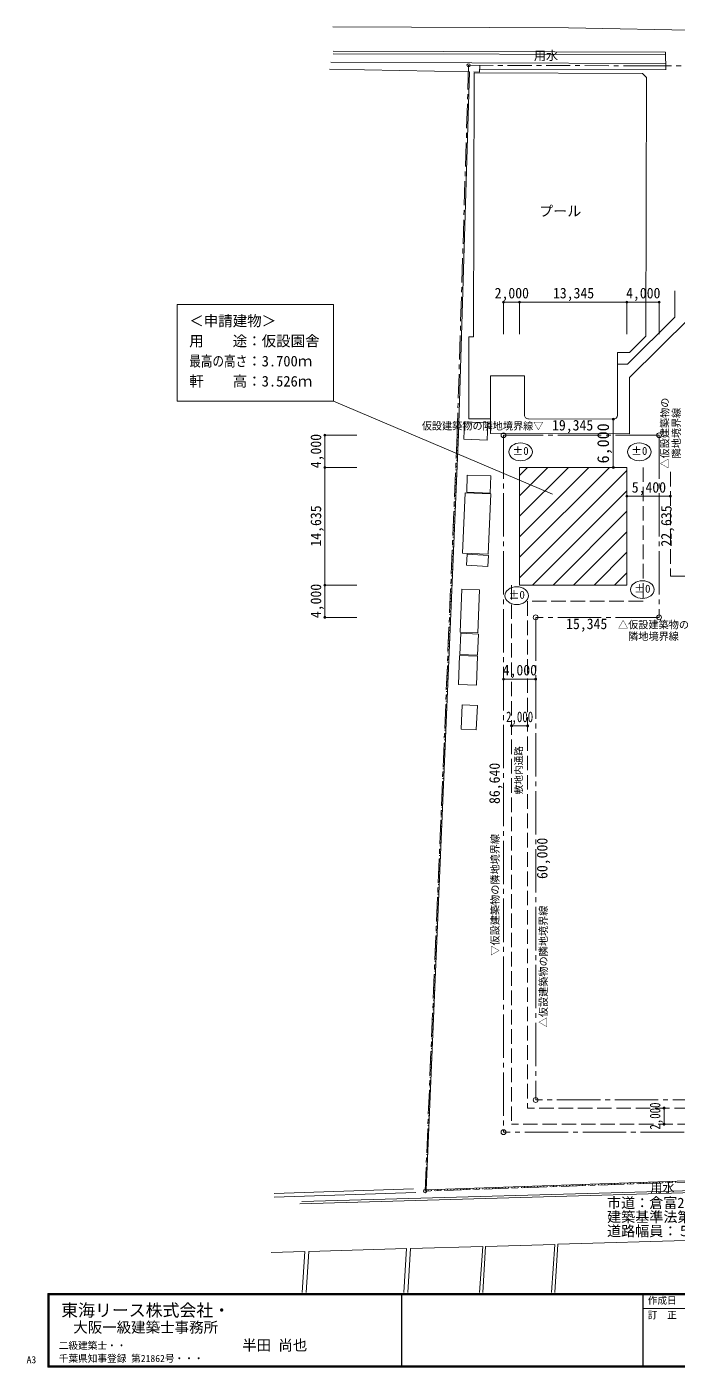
# Model space of a CAD drawing. Units: millimetres at full size, sheet at 1:600, with parts at 1:100. Extents: x -122597 to 241961, y -83100 to 96007.
# Drawn here: x -122597 to -41729, y -83100 to 83528 of the extents above; entities that cross this region are included whole.
import ezdxf
from ezdxf.enums import TextEntityAlignment as Align

# ---------------------------------------------------------------- set-up
doc = ezdxf.new("R2010")
doc.units = ezdxf.units.MM
doc.header["$LTSCALE"] = 600
doc.header["$PDMODE"] = 32
doc.header["$PDSIZE"] = 240
for name, pattern in [('CHAIN1', [8, 5, -1, 1, -1]), ('CHAIN2', [12, 9, -1, 1, -1]), ('DASHED3', [4, 3, -1])]:
    doc.linetypes.add(name, pattern=pattern)
for name, color, linetype, lineweight in [('1-0', 2, 'Continuous', 18), ('1-1', 4, 'Continuous', 9), ('1-2', 3, 'CHAIN2', 9), ('1-4', 2, 'Continuous', 18), ('1-8', 4, 'Continuous', 9), ('F-0', 2, 'Continuous', 18)]:
    doc.layers.add(name, color=color, linetype=linetype, lineweight=lineweight)
doc.layers.add('F-1', color=7, linetype='Continuous')
doc.styles.add('ＭＳ ゴシック', font='')
doc.styles.get('ＭＳ ゴシック').set_extended_font_data('MS Gothic')

msp = doc.modelspace()

# ---------------------------------------------------------------- linework, layer by layer
at = {"layer": '1-0', "color": 4, "lineweight": 9}
for p, q in [((-84550.4, 83527.6), (-55231.5, 83382.4)), ((-55231.5, 83382.4), (-36303.5, 83035.6)), ((-43192.6, 80067), (-84524.4, 80185.1)), ((-43191.7, 80361.4), (-84523.6, 80479.5)), ((-84790.2, 79143.7), (-67282.4, 79063.6)), ((-67282.4, 79063.6), (-43167.3, 78962.6)), ((-84953.4, 78268), (-67543.5, 77919.3)), ((-63325.7, 2445.5), (-59325.7, 2445.5)), ((-91845.7, -61497.1), (-74497, -60912.8)), ((-91822.2, -61956.7), (-74222.7, -61381.8)), ((-7789, -60474), (-88660.9, -62776.9)), ((-8096.5, -60226.7), (-88388, -62493.5)), ((-65903.9, -68089.5), (-74902.4, -68345.8)), ((-66296, -73820), (-65903.9, -68089.5)), ((-65898.5, -73820), (-65551.5, -68079.5)), ((-56934.7, -67834.1), (-65551.5, -68079.5)), ((-57351.5, -73820), (-56934.7, -67834.1)), ((-56962.1, -73820), (-56556.8, -67823.4)), ((-39192.5, -67328.9), (-56556.8, -67823.4)), ((-92205.3, -68838.5), (-88031, -68719.6)), ((-88349, -73820), (-88031, -68719.6)), ((-87864.4, -73820), (-87534.6, -68705.5)), ((-75367.7, -68359), (-87534.6, -68705.5)), ((-75716.8, -73820), (-75367.7, -68359)), ((-75225.6, -73820), (-74902.4, -68345.8))]:
    msp.add_line(p, q, dxfattribs=at)
at = {"layer": '1-0', "color": 5, "lineweight": 9}
for p, q in [((-43157.4, 78195), (-43191.7, 80361.4)), ((-66301.2, 77908.2), (-66285.8, 78734.9)), ((-66301.2, 77908.2), (-67007.7, 77931.3)), ((-43154.2, 78206.5), (-66244.9, 78255.7)), ((-40163.4, 47368.7), (-47657, 39914.3)), ((-47922.6, 41596.7), (-49152.6, 41599.9)), ((-68988.6, 31654.5), (-69138.5, 31660.9)), ((-68971.7, 32054.1), (-69121.5, 32060.5)), ((-68954.7, 32453.8), (-69104.6, 32460.1)), ((-68937.8, 32853.4), (-69087.6, 32859.7)), ((-69056.4, 30056), (-69206.3, 30062.4)), ((-69039.5, 30455.7), (-69189.3, 30462)), ((-69022.5, 30855.3), (-69172.4, 30861.6)), ((-69005.6, 31254.9), (-69155.4, 31261.3)), ((-69124.2, 28457.6), (-69274.1, 28463.9)), ((-69107.3, 28857.2), (-69257.2, 28863.6)), ((-69090.3, 29256.8), (-69240.2, 29263.2)), ((-69073.4, 29656.4), (-69223.3, 29662.8)), ((-69192.1, 26859.1), (-69341.9, 26865.5)), ((-69175.1, 27258.7), (-69325, 27265.1)), ((-69158.2, 27658.3), (-69308, 27664.7)), ((-69141.2, 28058), (-69291.1, 28064.3)), ((-69259.9, 25260.6), (-69409.7, 25267)), ((-69242.9, 25660.3), (-69392.8, 25666.6)), ((-69226, 26059.9), (-69375.8, 26066.2)), ((-69209, 26459.5), (-69358.9, 26465.8)), ((-69327.7, 23662.2), (-69477.5, 23668.5)), ((-69310.7, 24061.8), (-69460.6, 24068.2)), ((-69293.8, 24461.4), (-69443.6, 24467.8)), ((-69276.8, 24861), (-69426.7, 24867.4)), ((-69412.4, 21664.1), (-69562.3, 21670.5)), ((-69395.5, 22063.7), (-69545.4, 22070.1)), ((-69378.5, 22463.3), (-69528.4, 22469.7)), ((-69361.6, 22862.9), (-69511.4, 22869.3)), ((-69344.6, 23262.6), (-69494.5, 23268.9)), ((-69480.3, 20065.6), (-69630.1, 20072)), ((-69463.3, 20465.2), (-69613.2, 20471.6)), ((-69446.3, 20864.9), (-69596.2, 20871.2)), ((-69429.4, 21264.5), (-69579.3, 21270.8)), ((-69548.1, 18467.2), (-69697.9, 18473.5)), ((-69531.1, 18866.8), (-69681, 18873.1)), ((-69514.2, 19266.4), (-69664, 19272.7)), ((-69497.2, 19666), (-69647.1, 19672.4)), ((-69615.9, 16868.7), (-69765.7, 16875.1)), ((-69598.9, 17268.3), (-69748.8, 17274.7)), ((-69582, 17667.9), (-69731.8, 17674.3)), ((-69565, 18067.5), (-69714.9, 18073.9)), ((-69683.7, 15270.2), (-69833.6, 15276.6)), ((-69666.7, 15669.8), (-69816.6, 15676.2)), ((-69649.8, 16069.5), (-69799.6, 16075.8)), ((-69632.8, 16469.1), (-69782.7, 16475.4)), ((-69751.5, 13671.8), (-69901.4, 13678.1)), ((-69734.5, 14071.4), (-69884.4, 14077.7)), ((-69717.6, 14471), (-69867.5, 14477.4)), ((-69700.6, 14870.6), (-69850.5, 14877)), ((-69836.3, 11673.7), (-69986.1, 11680)), ((-69819.3, 12073.3), (-69969.2, 12079.6)), ((-69802.4, 12472.9), (-69952.2, 12479.3)), ((-69785.4, 12872.5), (-69935.3, 12878.9)), ((-69768.5, 13272.1), (-69918.3, 13278.5)), ((-69904.1, 10075.2), (-70053.9, 10081.6)), ((-69887.1, 10474.8), (-70037, 10481.2)), ((-69870.2, 10874.4), (-70020, 10880.8)), ((-69853.2, 11274.1), (-70003.1, 11280.4)), ((-69971.9, 8476.7), (-70121.8, 8483.1)), ((-69954.9, 8876.4), (-70104.8, 8882.7)), ((-69938, 9276), (-70087.8, 9282.3)), ((-69921, 9675.6), (-70070.9, 9682)), ((-70039.7, 6878.3), (-70189.6, 6884.6)), ((-70022.7, 7277.9), (-70172.6, 7284.3)), ((-70005.8, 7677.5), (-70155.7, 7683.9)), ((-69988.8, 8077.1), (-70138.7, 8083.5)), ((-70107.5, 5279.8), (-70257.4, 5286.2)), ((-70090.6, 5679.4), (-70240.4, 5685.8)), ((-70073.6, 6079), (-70223.5, 6085.4)), ((-70056.7, 6478.7), (-70206.5, 6485)), ((-70175.3, 3681.3), (-70325.2, 3687.7)), ((-70158.4, 4081), (-70308.2, 4087.3)), ((-70141.4, 4480.6), (-70291.3, 4486.9)), ((-70124.5, 4880.2), (-70274.3, 4886.5)), ((-70260.1, 1683.3), (-70410, 1689.6)), ((-70243.1, 2082.9), (-70393, 2089.2)), ((-70226.2, 2482.5), (-70376, 2488.9)), ((-70209.2, 2882.1), (-70359.1, 2888.5)), ((-70192.3, 3281.7), (-70342.1, 3288.1)), ((-70327.9, 84.8), (-70477.8, 91.2)), ((-70310.9, 484.4), (-70460.8, 490.8)), ((-70294, 884), (-70443.9, 890.4)), ((-70277, 1283.6), (-70426.9, 1290)), ((-70395.7, -1513.7), (-70545.6, -1507.3)), ((-70378.8, -1114.1), (-70528.6, -1107.7)), ((-70361.8, -714.4), (-70511.7, -708.1)), ((-70344.9, -314.8), (-70494.7, -308.5)), ((-70463.5, -3112.1), (-70613.4, -3105.8)), ((-70446.6, -2712.5), (-70596.4, -2706.2)), ((-70429.6, -2312.9), (-70579.5, -2306.6)), ((-70412.7, -1913.3), (-70562.5, -1906.9)), ((-70531.3, -4710.6), (-70681.2, -4704.2)), ((-70514.4, -4311), (-70664.2, -4304.6)), ((-70497.4, -3911.4), (-70647.3, -3905)), ((-70480.5, -3511.8), (-70630.3, -3505.4)), ((-70599.1, -6309.1), (-70749, -6302.7)), ((-70582.2, -5909.5), (-70732.1, -5903.1)), ((-70565.2, -5509.8), (-70715.1, -5503.5)), ((-70548.3, -5110.2), (-70698.2, -5103.9)), ((-70683.9, -8307.2), (-70833.8, -8300.8)), ((-70667, -7907.5), (-70816.8, -7901.2)), ((-70650, -7507.9), (-70799.9, -7501.6)), ((-70633, -7108.3), (-70782.9, -7101.9)), ((-70616.1, -6708.7), (-70766, -6702.3)), ((-70751.7, -9905.6), (-70901.6, -9899.3)), ((-70734.8, -9506), (-70884.6, -9499.7)), ((-70717.8, -9106.4), (-70867.7, -9100)), ((-70700.9, -8706.8), (-70850.7, -8700.4)), ((-70819.5, -11504.1), (-70969.4, -11497.7)), ((-70802.6, -11104.5), (-70952.4, -11098.1)), ((-70785.6, -10704.9), (-70935.5, -10698.5)), ((-70768.7, -10305.2), (-70918.5, -10298.9)), ((-70887.3, -13102.6), (-71037.2, -13096.2)), ((-70870.4, -12702.9), (-71020.3, -12696.6)), ((-70853.4, -12303.3), (-71003.3, -12297)), ((-70836.5, -11903.7), (-70986.3, -11897.3)), ((-70955.2, -14701), (-71105, -14694.7)), ((-70938.2, -14301.4), (-71088.1, -14295)), ((-70921.2, -13901.8), (-71071.1, -13895.4)), ((-70904.3, -13502.2), (-71054.2, -13495.8)), ((-71023, -16299.5), (-71172.8, -16293.1)), ((-71006, -15899.9), (-71155.9, -15893.5)), ((-70989.1, -15500.3), (-71138.9, -15493.9)), ((-70972.1, -15100.6), (-71122, -15094.3)), ((-71107.7, -18297.6), (-71257.6, -18291.2)), ((-71090.8, -17898), (-71240.6, -17891.6)), ((-71073.8, -17498.3), (-71223.7, -17492)), ((-71056.9, -17098.7), (-71206.7, -17092.4)), ((-71039.9, -16699.1), (-71189.8, -16692.8)), ((-71175.5, -19896), (-71325.4, -19889.7)), ((-71158.6, -19496.4), (-71308.5, -19490.1)), ((-71141.6, -19096.8), (-71291.5, -19090.4)), ((-71124.7, -18697.2), (-71274.5, -18690.8)), ((-71243.4, -21494.5), (-71393.2, -21488.1)), ((-71226.4, -21094.9), (-71376.3, -21088.5)), ((-71209.4, -20695.3), (-71359.3, -20688.9)), ((-71192.5, -20295.7), (-71342.4, -20289.3)), ((-71311.2, -23093), (-71461, -23086.6)), ((-71294.2, -22693.4), (-71444.1, -22687)), ((-71277.3, -22293.7), (-71427.1, -22287.4)), ((-71260.3, -21894.1), (-71410.2, -21887.8)), ((-71379, -24691.4), (-71528.8, -24685.1)), ((-71362, -24291.8), (-71511.9, -24285.5)), ((-71345.1, -23892.2), (-71494.9, -23885.9)), ((-71328.1, -23492.6), (-71478, -23486.2)), ((-71446.8, -26289.9), (-71596.7, -26283.5)), ((-71429.8, -25890.3), (-71579.7, -25883.9)), ((-71412.9, -25490.7), (-71562.7, -25484.3)), ((-71395.9, -25091.1), (-71545.8, -25084.7)), ((-71531.6, -28288), (-71681.4, -28281.6)), ((-71514.6, -27888.4), (-71664.5, -27882)), ((-71497.6, -27488.8), (-71647.5, -27482.4)), ((-71480.7, -27089.1), (-71630.6, -27082.8)), ((-71463.7, -26689.5), (-71613.6, -26683.2)), ((-71599.4, -29886.5), (-71749.2, -29880.1)), ((-71582.4, -29486.8), (-71732.3, -29480.5)), ((-71565.5, -29087.2), (-71715.3, -29080.9)), ((-71548.5, -28687.6), (-71698.4, -28681.2)), ((-71667.2, -31484.9), (-71817, -31478.6)), ((-71650.2, -31085.3), (-71800.1, -31079)), ((-71633.3, -30685.7), (-71783.1, -30679.3)), ((-71616.3, -30286.1), (-71766.2, -30279.7)), ((-71735, -33083.4), (-71884.9, -33077)), ((-71718, -32683.8), (-71867.9, -32677.4)), ((-71701.1, -32284.2), (-71850.9, -32277.8)), ((-71684.1, -31884.5), (-71834, -31878.2)), ((-71802.8, -34681.9), (-71952.7, -34675.5)), ((-71785.8, -34282.2), (-71935.7, -34275.9)), ((-71768.9, -33882.6), (-71918.8, -33876.3)), ((-71751.9, -33483), (-71901.8, -33476.6)), ((-71870.6, -36280.3), (-72020.5, -36274)), ((-71853.7, -35880.7), (-72003.5, -35874.3)), ((-71836.7, -35481.1), (-71986.6, -35474.7)), ((-71819.8, -35081.5), (-71969.6, -35075.1)), ((-71955.4, -38278.4), (-72105.2, -38272.1)), ((-71938.4, -37878.8), (-72088.3, -37872.4)), ((-71921.5, -37479.2), (-72071.3, -37472.8)), ((-71904.5, -37079.6), (-72054.4, -37073.2)), ((-71887.6, -36679.9), (-72037.4, -36673.6)), ((-72023.2, -39876.9), (-72173.1, -39870.5)), ((-72006.2, -39477.3), (-72156.1, -39470.9)), ((-71989.3, -39077.6), (-72139.1, -39071.3)), ((-71972.3, -38678), (-72122.2, -38671.7)), ((-72091, -41475.3), (-72240.9, -41469)), ((-72074, -41075.7), (-72223.9, -41069.4)), ((-72057.1, -40676.1), (-72207, -40669.7)), ((-72040.1, -40276.5), (-72190, -40270.1)), ((-72158.8, -43073.8), (-72308.7, -43067.4)), ((-72141.9, -42674.2), (-72291.7, -42667.8)), ((-72124.9, -42274.6), (-72274.8, -42268.2)), ((-72107.9, -41875), (-72257.8, -41868.6)), ((-72226.6, -44672.3), (-72376.5, -44665.9)), ((-72209.7, -44272.7), (-72359.5, -44266.3)), ((-72192.7, -43873), (-72342.6, -43866.7)), ((-72175.8, -43473.4), (-72325.6, -43467.1)), ((-72294.4, -46270.7), (-72444.3, -46264.4)), ((-72277.5, -45871.1), (-72427.3, -45864.8)), ((-72260.5, -45471.5), (-72410.4, -45465.1)), ((-72243.6, -45071.9), (-72393.4, -45065.5)), ((-72379.2, -48268.8), (-72529.1, -48262.5)), ((-72362.2, -47869.2), (-72512.1, -47862.8)), ((-72345.3, -47469.6), (-72495.2, -47463.2)), ((-72328.3, -47070), (-72478.2, -47063.6)), ((-72311.4, -46670.4), (-72461.2, -46664)), ((-72447, -49867.3), (-72596.9, -49860.9)), ((-72430.1, -49467.7), (-72579.9, -49461.3)), ((-72413.1, -49068.1), (-72563, -49061.7)), ((-72396.1, -48668.4), (-72546, -48662.1)), ((-72514.8, -51465.8), (-72664.7, -51459.4)), ((-72497.9, -51066.1), (-72647.7, -51059.8)), ((-72480.9, -50666.5), (-72630.8, -50660.2)), ((-72464, -50266.9), (-72613.8, -50260.5)), ((-72582.6, -53064.2), (-72732.5, -53057.9)), ((-72565.7, -52664.6), (-72715.5, -52658.2)), ((-72548.7, -52265), (-72698.6, -52258.6)), ((-72531.8, -51865.4), (-72681.6, -51859)), ((-72650.4, -54662.7), (-72800.3, -54656.3)), ((-72633.5, -54263.1), (-72783.4, -54256.7)), ((-72616.5, -53863.5), (-72766.4, -53857.1)), ((-72599.6, -53463.8), (-72749.4, -53457.5)), ((-72718.3, -56261.2), (-72868.1, -56254.8)), ((-72701.3, -55861.5), (-72851.2, -55855.2)), ((-72684.3, -55461.9), (-72834.2, -55455.6)), ((-72667.4, -55062.3), (-72817.3, -55055.9)), ((-72803, -58259.2), (-72952.9, -58252.9)), ((-72786.1, -57859.6), (-72935.9, -57853.3)), ((-72769.1, -57460), (-72919, -57453.6)), ((-72752.2, -57060.4), (-72902, -57054)), ((-72735.2, -56660.8), (-72885.1, -56654.4)), ((-72870.8, -59857.7), (-73020.7, -59851.4)), ((-72853.9, -59458.1), (-73003.7, -59451.7)), ((-72836.9, -59058.5), (-72986.8, -59052.1)), ((-72820, -58658.9), (-72969.8, -58652.5)), ((-72921.7, -61056.6), (-5191.7, -58697.9)), ((-41928, -60127.3), (-41933.2, -59977.4)), ((-73078.4, -61212.1), (-73083.6, -61062.2)), ((-72921.7, -61056.6), (-73071.6, -61050.2)), ((-72904.7, -60656.9), (-73054.6, -60650.6)), ((-72887.8, -60257.3), (-73037.6, -60251)), ((-72679.1, -61198.2), (-72684.3, -61048.3)), ((-72279.7, -61184.3), (-72284.9, -61034.4)), ((-71880.3, -61170.4), (-71885.5, -61020.5)), ((-71481, -61156.5), (-71486.2, -61006.6)), ((-71081.6, -61142.6), (-71086.8, -60992.7)), ((-70682.2, -61128.7), (-70687.5, -60978.8)), ((-70282.9, -61114.8), (-70288.1, -60964.8)), ((-69883.5, -61100.8), (-69888.7, -60950.9)), ((-69484.1, -61086.9), (-69489.4, -60937)), ((-69084.8, -61073), (-69090, -60923.1)), ((-68685.4, -61059.1), (-68690.6, -60909.2)), ((-68286, -61045.2), (-68291.3, -60895.3)), ((-67886.7, -61031.3), (-67891.9, -60881.4)), ((-67487.3, -61017.4), (-67492.5, -60867.5)), ((-67087.9, -61003.5), (-67093.2, -60853.6)), ((-66688.6, -60989.6), (-66693.8, -60839.7)), ((-66289.2, -60975.7), (-66294.4, -60825.8)), ((-65889.9, -60961.8), (-65895.1, -60811.9)), ((-65490.5, -60947.9), (-65495.7, -60797.9)), ((-65091.1, -60933.9), (-65096.3, -60784)), ((-64691.8, -60920), (-64697, -60770.1)), ((-64292.4, -60906.1), (-64297.6, -60756.2)), ((-63893, -60892.2), (-63898.2, -60742.3)), ((-63493.7, -60878.3), (-63498.9, -60728.4)), ((-63094.3, -60864.4), (-63099.5, -60714.5)), ((-62694.9, -60850.5), (-62700.2, -60700.6)), ((-62295.6, -60836.6), (-62300.8, -60686.7)), ((-61896.2, -60822.7), (-61901.4, -60672.8)), ((-61496.8, -60808.8), (-61502.1, -60658.9)), ((-61097.5, -60794.9), (-61102.7, -60645)), ((-60698.1, -60781), (-60703.3, -60631.1)), ((-60298.8, -60767.1), (-60304, -60617.1)), ((-59899.4, -60753.1), (-59904.6, -60603.2)), ((-59500, -60739.2), (-59505.2, -60589.3)), ((-59100.7, -60725.3), (-59105.9, -60575.4)), ((-58701.3, -60711.4), (-58706.5, -60561.5)), ((-58301.9, -60697.5), (-58307.2, -60547.6)), ((-57902.6, -60683.6), (-57907.8, -60533.7)), ((-57503.2, -60669.7), (-57508.4, -60519.8)), ((-57103.8, -60655.8), (-57109.1, -60505.9)), ((-56704.5, -60641.9), (-56709.7, -60492)), ((-56305.1, -60628), (-56310.3, -60478.1)), ((-55905.7, -60614.1), (-55911, -60464.2)), ((-55506.4, -60600.2), (-55511.6, -60450.2)), ((-55107, -60586.2), (-55112.2, -60436.3)), ((-54707.6, -60572.3), (-54712.9, -60422.4)), ((-54308.3, -60558.4), (-54313.5, -60408.5)), ((-53908.9, -60544.5), (-53914.1, -60394.6)), ((-53509.6, -60530.6), (-53514.8, -60380.7)), ((-53110.2, -60516.7), (-53115.4, -60366.8)), ((-52710.8, -60502.8), (-52716, -60352.9)), ((-52311.5, -60488.9), (-52316.7, -60339)), ((-51912.1, -60475), (-51917.3, -60325.1)), ((-51512.7, -60461.1), (-51518, -60311.2)), ((-51113.4, -60447.2), (-51118.6, -60297.3)), ((-50714, -60433.3), (-50719.2, -60283.4)), ((-50314.6, -60419.4), (-50319.9, -60269.4)), ((-49915.3, -60405.4), (-49920.5, -60255.5)), ((-49515.9, -60391.5), (-49521.1, -60241.6)), ((-49116.5, -60377.6), (-49121.8, -60227.7)), ((-48717.2, -60363.7), (-48722.4, -60213.8)), ((-48317.8, -60349.8), (-48323, -60199.9)), ((-47918.5, -60335.9), (-47923.7, -60186)), ((-47519.1, -60322), (-47524.3, -60172.1)), ((-47119.7, -60308.1), (-47124.9, -60158.2)), ((-46720.4, -60294.2), (-46725.6, -60144.3)), ((-46321, -60280.3), (-46326.2, -60130.4)), ((-45921.6, -60266.4), (-45926.9, -60116.5)), ((-45522.3, -60252.5), (-45527.5, -60102.6)), ((-45122.9, -60238.6), (-45128.1, -60088.6)), ((-44723.5, -60224.6), (-44728.8, -60074.7)), ((-44324.2, -60210.7), (-44329.4, -60060.8)), ((-43924.8, -60196.8), (-43930, -60046.9)), ((-43525.4, -60182.9), (-43530.7, -60033)), ((-43126.1, -60169), (-43131.3, -60019.1)), ((-42726.7, -60155.1), (-42731.9, -60005.2)), ((-42327.3, -60141.2), (-42332.6, -59991.3))]:
    msp.add_line(p, q, dxfattribs=at)
at = {"layer": '1-0', "color": 7, "linetype": 'CHAIN1', "lineweight": 9}
for p, q in [((43950.3, 78200), (-45420.5, 78680.2)), ((-69087.6, 32859.7), (-73078.4, -61212.1)), ((-5186.4, -58847.8), (-73078.4, -61212.1))]:
    msp.add_line(p, q, dxfattribs=at)
at = {"layer": '1-0'}
for p, q in [((-67043.7, 44996.8), (-66957.7, 77796.7)), ((-45537.1, 77240.5), (-45621.4, 45087.6)), ((-68175.7, 34401.1), (-68257.4, 32257.5)), ((-68175.7, 34401.1), (-65257.8, 34289.9)), ((-60220.5, 34778.9), (-49670.5, 34751.2)), ((-67824.9, 27809.2), (-67899.8, 25665.4)), ((-67824.9, 27809.2), (-64906.7, 27707.3)), ((-64906.7, 27707.3), (-64981.6, 25563.5)), ((-68077.5, 25614.6), (-68414.9, 18099.4)), ((-68077.5, 25614.6), (-64880.7, 25471)), ((-64981.6, 25563.5), (-67899.8, 25665.4)), ((-64880.7, 25471), (-65218.1, 17955.9)), ((-65218.1, 17955.9), (-68414.9, 18099.4)), ((-67844.1, 17975.5), (-67933.6, 16604.2)), ((-67844.1, 17975.5), (-65191.8, 17802.3)), ((-65191.8, 17802.3), (-65281.3, 16431)), ((-65281.3, 16431), (-67934.1, 16596)), ((-68696, 8255.3), (-68491.9, 13612)), ((-68491.9, 13612), (-66293.5, 13528.2)), ((-66497.6, 8171.5), (-66293.5, 13528.2)), ((-68738.2, 5507.6), (-68637, 8129)), ((-66497.6, 8171.5), (-68696, 8255.3)), ((-68637, 8129), (-66438.6, 8044.1)), ((-66539.8, 5422.8), (-66438.6, 8044.1)), ((-68906.2, 1768.9), (-68788.3, 5365.3)), ((-68788.3, 5365.3), (-66548.9, 5291.9)), ((-68738.2, 5507.6), (-66539.8, 5422.8)), ((-66693.3, 1696.3), (-66548.9, 5291.9)), ((-68906.2, 1768.9), (-66693.3, 1696.3)), ((-68450, -742), (-68601.9, -3799.7)), ((-66572.3, -835.2), (-68450, -742)), ((-66723.6, -3880.5), (-66572.3, -835.2)), ((-66723.6, -3880.5), (-68601.9, -3799.7))]:
    msp.add_line(p, q, dxfattribs=at)
at = {"layer": '1-0', "linetype": 'DASHED3'}
for p, q in [((-42580.7, 28184.7), (-42580.7, 15231.8)), ((-42580.7, 15231.8), (-24050.7, 15231.8))]:
    msp.add_line(p, q, dxfattribs=at)
at = {"layer": '1-0', "color": 7, "linetype": 'CHAIN1', "lineweight": 9}
msp.add_lwpolyline([(-45420.5, 78680.2), (-67668.2, 78738.6), (-69087.7, 32858)], dxfattribs=at)
at = {"layer": '1-0', "color": 5, "lineweight": 9}
for points in [[(-67543.5, 77919.3), (-68937.8, 32853.4), (-72921.7, -61056.6)], [(-42029.7, 50726), (-42043.1, 47445.4), (-47922.6, 41596.7)], [(-47657, 39914.3), (-47675.3, 32911), (-64955.3, 32956.3), (-64950.5, 34791.3)]]:
    msp.add_lwpolyline(points, dxfattribs=at)
at = {"layer": '1-0'}
for points in [[(-66957.7, 77796.7), (-46035.8, 77741.8), (-45537.1, 77240.5)], [(-60719.2, 35280.2), (-60706.5, 40120.2), (-64936.5, 40131.3), (-64950.5, 34791.3), (-67650.5, 34798.4), (-67623.7, 44998.3), (-67043.7, 44996.8)], [(-45621.4, 45087.6), (-47673.8, 43046), (-49148.8, 43049.9), (-49169.2, 35249.9)], [(-65257.8, 34289.9), (-65339.5, 32146.3), (-68257.4, 32257.5)]]:
    msp.add_lwpolyline(points, dxfattribs=at)
at = {"layer": '1-0', "color": 7, "lineweight": 9}
for centre in [(-67668.2, 78738.6), (-73078.4, -61212.1)]:
    msp.add_circle(centre, 200, dxfattribs=at)
at = {"layer": '1-0'}
for centre, start, end in [((-60219.2, 35278.9), 179.84976, 269.84976), ((-49669.2, 35251.2), 269.84976, 359.84976)]:
    msp.add_arc(centre, 500, start, end, dxfattribs=at)
at = {"layer": '1-0', "color": 4}
for p in [(-63325.7, 2445.5), (-59325.7, 2445.5)]:
    msp.add_point(p, dxfattribs=at)
at = {"layer": '1-1', "color": 7}
for p, q in [((-61325.7, 28751.2), (-61325.7, 14116.2)), ((-47980.7, 28751.2), (-61325.7, 28751.2)), ((-47980.7, 28751.2), (-47980.7, 14116.2)), ((-47980.7, 14116.2), (-61325.7, 14116.2))]:
    msp.add_line(p, q, dxfattribs=at)
at = {"layer": '1-1'}
for p, q in [((-61325.7, 25224.1), (-57798.7, 28751.2)), ((-61325.7, 27769.7), (-60344.2, 28751.2)), ((-61325.7, 22678.5), (-55253.1, 28751.2)), ((-61325.7, 20133), (-52707.5, 28751.2)), ((-61325.7, 17587.4), (-50161.9, 28751.2)), ((-61325.7, 15041.8), (-47980.7, 28386.8)), ((-59705.7, 14116.2), (-47980.7, 25841.2)), ((-57160.1, 14116.2), (-47980.7, 23295.6)), ((-54614.6, 14116.2), (-47980.7, 20750)), ((-52069, 14116.2), (-47980.7, 18204.4)), ((-49523.4, 14116.2), (-47980.7, 15658.9))]:
    msp.add_line(p, q, dxfattribs=at)
at = {"layer": '1-2', "color": 7, "linetype": 'Continuous'}
for p, q in [((-103892.1, 48988.4), (-103892.1, 36988.4)), ((-84474.8, 48988.4), (-103892.1, 48988.4)), ((-84474.8, 36988.4), (-84474.8, 48988.4))]:
    msp.add_line(p, q, dxfattribs=at)
at = {"layer": '1-2'}
for p, q in [((-63325.7, 32751.2), (-63325.7, -53883.8)), ((-43980.7, 32751.2), (-63325.7, 32751.2)), ((-43980.7, 32751.2), (-43980.7, 10116.2)), ((-59325.7, 10116.2), (-59325.7, -49883.8)), ((-43980.7, 10116.2), (-59325.7, 10116.2)), ((-879.2, -49883.8), (-59325.7, -49883.8)), ((-4879.2, -53883.8), (-63325.7, -53883.8))]:
    msp.add_line(p, q, dxfattribs=at)
at = {"layer": '1-2', "color": 6, "linetype": 'DASHED3'}
for p, q in [((-45980.7, 28751.2), (-45980.7, 12116.2)), ((-62325.7, 14116.2), (-62325.7, -52883.8)), ((-45980.7, 12116.2), (-60325.7, 12116.2)), ((-60325.7, 12116.2), (-60325.7, -50883.8)), ((-1879.2, -50883.8), (-60325.7, -50883.8)), ((-3879.2, -52883.8), (-62325.7, -52883.8))]:
    msp.add_line(p, q, dxfattribs=at)
at = {"layer": '1-2', "color": 6, "linetype": 'Continuous'}
for p, q in [((-60325.7, -3365), (-62325.7, -3365)), ((-43367.5, -50883.8), (-43367.5, -52883.8))]:
    msp.add_line(p, q, dxfattribs=at)
at = {"layer": '1-2', "color": 7, "linetype": 'Continuous'}
msp.add_lwpolyline([(-103892.1, 36988.4), (-84474.8, 36988.4), (-57219.8, 25442.6)], dxfattribs=at)
at = {"layer": '1-2', "linetype": 'Continuous'}
for centre in [(-63325.7, 32751.2), (-43980.7, 32751.2), (-59325.7, 10116.2), (-43980.7, 10116.2), (-59325.7, -49883.8), (-63325.7, -53883.8)]:
    msp.add_circle(centre, 300, dxfattribs=at)
at = {"layer": '1-2', "color": 6}
for p in [(-62325.7, -3365), (-60325.7, -3365), (-43367.5, -50883.8), (-43367.5, -52883.8)]:
    msp.add_point(p, dxfattribs=at)
at = {"layer": '1-4'}
for centre in [(-61202.4, 30690.6), (-46445.9, 30690.6), (-61679, 12809.2), (-46057.8, 13562.8)]:
    msp.add_ellipse(centre, major_axis=(1462.5, -0.2), ratio=0.753846, dxfattribs=at)
at = {"layer": '1-8'}
for p, q in [((-61325.7, 49312.7), (-63325.7, 49312.7)), ((-63325.7, 49312.7), (-63325.7, 45312.7)), ((-47980.7, 49312.7), (-61325.7, 49312.7)), ((-61325.7, 49312.7), (-61325.7, 45312.7)), ((-43980.7, 49312.7), (-47980.7, 49312.7)), ((-47980.7, 49312.7), (-47980.7, 45312.7)), ((-43980.7, 49312.7), (-43980.7, 45312.7)), ((-49670.5, 34751.2), (-49670.5, 28751.2)), ((-85541.2, 32751.2), (-85541.2, 28751.2)), ((-85541.2, 32751.2), (-81541.2, 32751.2)), ((-85541.2, 28751.2), (-81541.2, 28751.2)), ((-85541.2, 28751.2), (-85541.2, 14116.2)), ((-47980.7, 25165.7), (-42580.7, 25165.7)), ((-85541.2, 14116.2), (-81541.2, 14116.2)), ((-85541.2, 14116.2), (-85541.2, 10116.2)), ((-85541.2, 10116.2), (-81541.2, 10116.2))]:
    msp.add_line(p, q, dxfattribs=at)
for p in [(-63325.7, 49312.7), (-61325.7, 49312.7), (-47980.7, 49312.7), (-43980.7, 49312.7), (-49670.5, 34751.2), (-85541.2, 32751.2), (-85541.2, 28751.2), (-49670.5, 28751.2), (-47980.7, 25165.7), (-42580.7, 25165.7), (-85541.2, 14116.2), (-85541.2, 10116.2)]:
    msp.add_point(p, dxfattribs=at)
at = {"layer": 'F-0', "color": 7, "lineweight": 9}
for p, q in [((-120000, -73920), (120000, -73920)), ((-120000, -83100), (-120000, -73920)), ((-119820, -74100), (119820, -74100)), ((-119820, -82920), (-119820, -74100)), ((-76020, -83100), (-76020, -73920)), ((-75960, -83100), (-75960, -73920)), ((120000, -83100), (-120000, -83100)), ((119820, -82920), (-119820, -82920))]:
    msp.add_line(p, q, dxfattribs=at)
at = {"layer": 'F-0'}
for p, q in [((-119940, -73980), (119940, -73980)), ((-119940, -83040), (-119940, -73980)), ((-119880, -82980), (-119880, -74040)), ((-46020, -74040), (-119880, -74040)), ((-46020, -82980), (-46020, -74040)), ((-45960, -74040), (21210, -74040)), ((-45960, -82980), (-45960, -74040)), ((21210, -75810), (-45960, -75810)), ((119940, -83040), (-119940, -83040)), ((-119880, -82980), (-46020, -82980)), ((-45960, -82980), (21210, -82980))]:
    msp.add_line(p, q, dxfattribs=at)

# ---------------------------------------------------------------- texts
at = {"layer": '1-0', "style": 'ＭＳ ゴシック'}
for s, height, p in [('用水', 1100, (-59541.4, 79052.1)), ('プール', 1283, (-58903.3, 59588.3)), ('用水', 1100, (-45066.1, -61678.1)), ('市道：倉富20号線', 1283, (-50451.9, -63694.5)), ('建築基準法第42条第1項1号道路', 1283, (-50451.9, -65444.5)), ('道路幅員：５ｍ', 1283, (-50451.9, -67194.5))]:
    msp.add_text(s, height=height, dxfattribs=at).set_placement(p, align=Align.BOTTOM_LEFT)
at = {"layer": '1-0', "color": 7, "style": 'ＭＳ ゴシック', "width": 0.95}
msp.add_text('4,000', height=1320, dxfattribs=at).set_placement((-63425.7, 2505.5), align=Align.BOTTOM_LEFT)
at = {"layer": '1-2', "color": 7, "style": 'ＭＳ ゴシック'}
for s, p in [('＜申請建物＞', (-102396.1, 45914)), ('用\u3000\u3000途：仮設園舎', (-102396.1, 43414)), ('\u3000\u3000\u3000\u3000：3.700ｍ', (-102396.1, 40914)), ('軒\u3000\u3000高：3.526ｍ', (-102396.1, 38414))]:
    msp.add_text(s, height=1320, dxfattribs=at).set_placement(p, align=Align.BOTTOM_LEFT)
at = {"layer": '1-2', "color": 7, "style": 'ＭＳ ゴシック', "width": 0.8}
msp.add_text('最高の高さ', height=1320, dxfattribs=at).set_placement((-102396.1, 40914), align=Align.BOTTOM_LEFT)
at = {"layer": '1-2', "style": 'ＭＳ ゴシック'}
for s, p in [('仮設建築物の隣地境界線▽', (-73483, 33168.5)), ('△仮設建築物の', (-49079.3, 8455)), ('\u3000隣地境界線', (-49079.3, 7014.9))]:
    msp.add_text(s, height=923.8, dxfattribs=at).set_placement(p, align=Align.BOTTOM_LEFT)
at = {"layer": '1-2', "style": 'ＭＳ ゴシック', "width": 0.95}
for s, p in [('19,345', (-57290.6, 32948.3)), ('15,345', (-55540, 8256.2))]:
    msp.add_text(s, height=1320, dxfattribs=at).set_placement(p, align=Align.BOTTOM_LEFT)
for s, p in [('22,635', (-42029.2, 18914)), ('86,640', (-63385.7, -13086.3)), ('60,000', (-57465.7, -22403.8))]:
    msp.add_text(s, height=1320, rotation=90, dxfattribs=at).set_placement(p, align=Align.BOTTOM_LEFT)
at = {"layer": '1-2', "color": 6, "style": 'ＭＳ ゴシック', "width": 0.75}
msp.add_text('2,000', height=1320, dxfattribs=at).set_placement((-63005.7, -3305), align=Align.BOTTOM_LEFT)
at = {"layer": '1-2', "color": 6, "style": 'ＭＳ ゴシック'}
msp.add_text('敷地内通路', height=879.8, rotation=90, dxfattribs=at).set_placement((-60725.7, -11889.7), align=Align.BOTTOM_LEFT)
at = {"layer": '1-2', "style": 'ＭＳ ゴシック'}
for s, p in [('▽仮設建築物の隣地境界線', (-63632.7, -31934.2)), ('△仮設建築物の隣地境界線', (-57623.3, -40843.9))]:
    msp.add_text(s, height=923.8, rotation=90, dxfattribs=at).set_placement(p, align=Align.BOTTOM_LEFT)
at = {"layer": '1-2', "color": 6, "style": 'ＭＳ ゴシック', "width": 0.75}
msp.add_text('2,000', height=1320, rotation=90, dxfattribs=at).set_placement((-43427.5, -53563.8), align=Align.BOTTOM_LEFT)
at = {"layer": '1-4', "color": 4, "style": 'ＭＳ ゴシック'}
for p in [(-62216.1, 30015.2), (-47459.6, 30015.2), (-62692.8, 12133.7), (-47071.5, 12887.4)]:
    msp.add_text('±0', height=989.7, rotation=359.991, dxfattribs=at).set_placement(p, align=Align.BOTTOM_LEFT)
at = {"layer": '1-8', "color": 7, "style": 'ＭＳ ゴシック', "width": 0.95}
for s, p in [('2,000', (-64425.7, 49372.7)), ('13,345', (-57173.2, 49372.7)), ('4,000', (-48080.7, 49372.7)), ('5,400', (-47380.7, 25225.7))]:
    msp.add_text(s, height=1320, dxfattribs=at).set_placement(p, align=Align.BOTTOM_LEFT)
at = {"layer": '1-8', "color": 3, "style": 'ＭＳ ゴシック'}
for s, p in [('△仮設建築物の', (-42520.5, 28608.2)), ('\u3000隣地境界線', (-41080.4, 28608.2))]:
    msp.add_text(s, height=923.8, rotation=90, dxfattribs=at).set_placement(p, align=Align.BOTTOM_LEFT)
at = {"layer": '1-8', "color": 7, "style": 'ＭＳ ゴシック'}
msp.add_text('6,000', height=1466, rotation=90, dxfattribs=at).set_placement((-49770.5, 29251.2), align=Align.BOTTOM_LEFT)
at = {"layer": '1-8', "color": 7, "style": 'ＭＳ ゴシック', "width": 0.95}
for s, p in [('4,000', (-85601.2, 28651.2)), ('14,635', (-85601.2, 18913.7)), ('4,000', (-85601.2, 10016.2))]:
    msp.add_text(s, height=1320, rotation=90, dxfattribs=at).set_placement(p, align=Align.BOTTOM_LEFT)
at = {"layer": 'F-0', "color": 7, "style": 'ＭＳ ゴシック'}
for s, p in [('作成日', (-45390, -75510)), ('訂\u3000正', (-45390, -77310)), ('A3', (-122621.7, -82874.7))]:
    msp.add_text(s, height=879.8, dxfattribs=at).set_placement(p, align=Align.BOTTOM_LEFT)
at = {"layer": 'F-1', "style": 'ＭＳ ゴシック'}
for s, height, p in [('東海リース株式会社・', 1540, (-118320, -77250)), ('大阪一級建築士事務所', 1320, (-116820, -79200)), ('二級建築士・・', 879.8, (-118620, -81120)), ('半田 尚也', 1320, (-95820, -81420)), ('千葉県知事登録 第21862号・・・', 879.8, (-118620, -82720))]:
    msp.add_text(s, height=height, dxfattribs=at).set_placement(p, align=Align.BOTTOM_LEFT)

doc.saveas('drawing.dxf')
